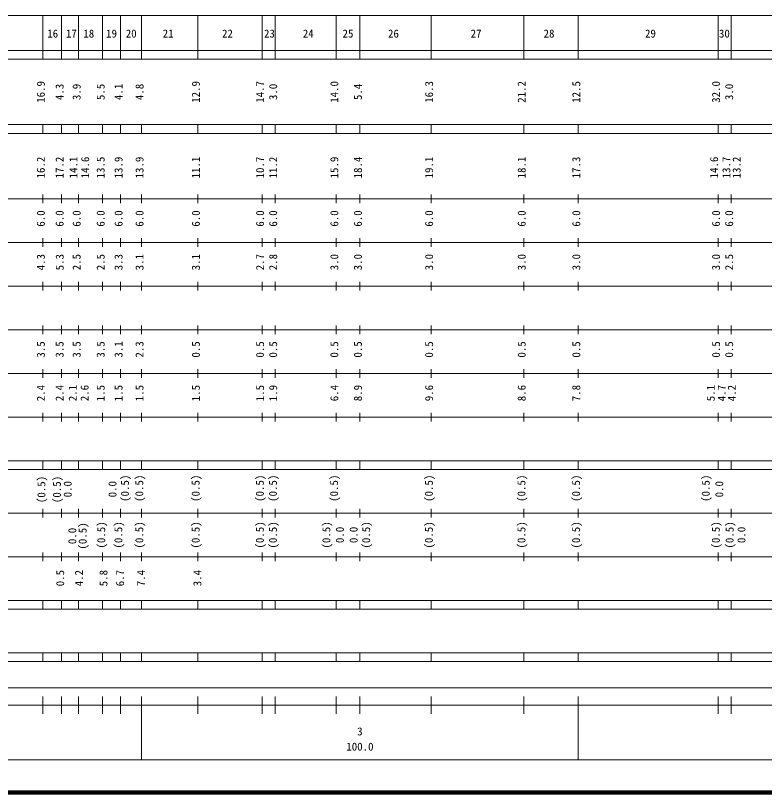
# Model space of a CAD drawing. Units: millimetres on the paper, enlarged 1000 times. Extents: x 40000 to 680000, y 20000 to 380000.
# Drawn here: x 239154 to 410627, y 20000 to 198000 of the extents above; entities that cross this region are included whole.
import ezdxf
from ezdxf.enums import TextEntityAlignment as Align

# ---------------------------------------------------------------- set-up
doc = ezdxf.new("R2010")
doc.units = ezdxf.units.MM
doc.header["$LTSCALE"] = 1000
doc.layers.add('M-TTL', color=2, linetype='Continuous', lineweight=140)
doc.layers.add('M-TTL-BAND', color=7, linetype='Continuous', lineweight=13)
doc.styles.add('ＭＳ ゴシック', font='')
doc.styles.get('ＭＳ ゴシック').set_extended_font_data('MS Gothic')

msp = doc.modelspace()

# ---------------------------------------------------------------- linework, layer by layer
at = {"layer": 'M-TTL'}
msp.add_line((40000, 20000), (680000, 20000), dxfattribs=at)
at = {"layer": 'M-TTL-BAND'}
for p, q in [((68000, 198000), (579000, 198000)), ((245400, 188000), (245400, 198000)), ((249700, 188000), (249700, 198000)), ((253600, 188000), (253600, 198000)), ((259100, 188000), (259100, 198000)), ((263200, 188000), (263200, 198000)), ((268000, 188000), (268000, 198000)), ((280900, 188000), (280900, 198000)), ((295600, 188000), (295600, 198000)), ((298600, 188000), (298600, 198000)), ((312600, 188000), (312600, 198000)), ((318000, 188000), (318000, 198000)), ((334300, 188000), (334300, 198000)), ((355500, 188000), (355500, 198000)), ((368000, 188000), (368000, 198000)), ((400000, 188000), (400000, 198000)), ((403000, 188000), (403000, 198000)), ((40000, 190000), (579000, 190000)), ((40000, 188000), (579000, 188000)), ((40000, 173000), (579000, 173000)), ((245400, 171000), (245400, 173000)), ((249700, 171000), (249700, 173000)), ((253600, 171000), (253600, 173000)), ((259100, 171000), (259100, 173000)), ((263200, 171000), (263200, 173000)), ((268000, 171000), (268000, 173000)), ((280900, 171000), (280900, 173000)), ((295600, 171000), (295600, 173000)), ((298600, 171000), (298600, 173000)), ((312600, 171000), (312600, 173000)), ((318000, 171000), (318000, 173000)), ((334300, 171000), (334300, 173000)), ((355500, 171000), (355500, 173000)), ((368000, 171000), (368000, 173000)), ((400000, 171000), (400000, 173000)), ((403000, 171000), (403000, 173000)), ((40000, 171000), (579000, 171000)), ((245400, 155000), (245400, 157000)), ((249700, 155000), (249700, 157000)), ((253600, 155000), (253600, 157000)), ((259100, 155000), (259100, 157000)), ((263200, 155000), (263200, 157000)), ((268000, 155000), (268000, 157000)), ((280900, 155000), (280900, 157000)), ((295600, 155000), (295600, 157000)), ((298600, 155000), (298600, 157000)), ((312600, 155000), (312600, 157000)), ((318000, 155000), (318000, 157000)), ((334300, 155000), (334300, 157000)), ((355500, 155000), (355500, 157000)), ((368000, 155000), (368000, 157000)), ((400000, 155000), (400000, 157000)), ((403000, 155000), (403000, 157000)), ((40000, 156000), (579000, 156000)), ((46000, 146000), (579000, 146000)), ((245400, 145000), (245400, 147000)), ((249700, 145000), (249700, 147000)), ((253600, 145000), (253600, 147000)), ((259100, 145000), (259100, 147000)), ((263200, 145000), (263200, 147000)), ((268000, 145000), (268000, 147000)), ((280900, 145000), (280900, 147000)), ((295600, 145000), (295600, 147000)), ((298600, 145000), (298600, 147000)), ((312600, 145000), (312600, 147000)), ((318000, 145000), (318000, 147000)), ((334300, 145000), (334300, 147000)), ((355500, 145000), (355500, 147000)), ((368000, 145000), (368000, 147000)), ((400000, 145000), (400000, 147000)), ((403000, 145000), (403000, 147000)), ((52000, 136000), (579000, 136000)), ((245400, 135000), (245400, 137000)), ((249700, 135000), (249700, 137000)), ((253600, 135000), (253600, 137000)), ((259100, 135000), (259100, 137000)), ((263200, 135000), (263200, 137000)), ((268000, 135000), (268000, 137000)), ((280900, 135000), (280900, 137000)), ((295600, 135000), (295600, 137000)), ((298600, 135000), (298600, 137000)), ((312600, 135000), (312600, 137000)), ((318000, 135000), (318000, 137000)), ((334300, 135000), (334300, 137000)), ((355500, 135000), (355500, 137000)), ((368000, 135000), (368000, 137000)), ((400000, 135000), (400000, 137000)), ((403000, 135000), (403000, 137000)), ((245400, 125000), (245400, 127000)), ((249700, 125000), (249700, 127000)), ((253600, 125000), (253600, 127000)), ((259100, 125000), (259100, 127000)), ((263200, 125000), (263200, 127000)), ((268000, 125000), (268000, 127000)), ((280900, 125000), (280900, 127000)), ((295600, 125000), (295600, 127000)), ((298600, 125000), (298600, 127000)), ((312600, 125000), (312600, 127000)), ((318000, 125000), (318000, 127000)), ((334300, 125000), (334300, 127000)), ((355500, 125000), (355500, 127000)), ((368000, 125000), (368000, 127000)), ((400000, 125000), (400000, 127000)), ((403000, 125000), (403000, 127000)), ((46000, 126000), (579000, 126000)), ((52000, 116000), (579000, 116000)), ((245400, 115000), (245400, 117000)), ((249700, 115000), (249700, 117000)), ((253600, 115000), (253600, 117000)), ((259100, 115000), (259100, 117000)), ((263200, 115000), (263200, 117000)), ((268000, 115000), (268000, 117000)), ((280900, 115000), (280900, 117000)), ((295600, 115000), (295600, 117000)), ((298600, 115000), (298600, 117000)), ((312600, 115000), (312600, 117000)), ((318000, 115000), (318000, 117000)), ((334300, 115000), (334300, 117000)), ((355500, 115000), (355500, 117000)), ((368000, 115000), (368000, 117000)), ((400000, 115000), (400000, 117000)), ((403000, 115000), (403000, 117000)), ((245400, 105000), (245400, 107000)), ((249700, 105000), (249700, 107000)), ((253600, 105000), (253600, 107000)), ((259100, 105000), (259100, 107000)), ((263200, 105000), (263200, 107000)), ((268000, 105000), (268000, 107000)), ((280900, 105000), (280900, 107000)), ((295600, 105000), (295600, 107000)), ((298600, 105000), (298600, 107000)), ((312600, 105000), (312600, 107000)), ((318000, 105000), (318000, 107000)), ((334300, 105000), (334300, 107000)), ((355500, 105000), (355500, 107000)), ((368000, 105000), (368000, 107000)), ((400000, 105000), (400000, 107000)), ((403000, 105000), (403000, 107000)), ((46000, 106000), (579000, 106000)), ((40000, 96000), (579000, 96000)), ((245400, 94000), (245400, 96000)), ((249700, 94000), (249700, 96000)), ((253600, 94000), (253600, 96000)), ((259100, 94000), (259100, 96000)), ((263200, 94000), (263200, 96000)), ((268000, 94000), (268000, 96000)), ((280900, 94000), (280900, 96000)), ((295600, 94000), (295600, 96000)), ((298600, 94000), (298600, 96000)), ((312600, 94000), (312600, 96000)), ((318000, 94000), (318000, 96000)), ((334300, 94000), (334300, 96000)), ((355500, 94000), (355500, 96000)), ((368000, 94000), (368000, 96000)), ((400000, 94000), (400000, 96000)), ((403000, 94000), (403000, 96000)), ((40000, 94000), (579000, 94000)), ((49000, 84000), (579000, 84000)), ((245400, 83000), (245400, 85000)), ((249700, 83000), (249700, 85000)), ((253600, 83000), (253600, 85000)), ((259100, 83000), (259100, 85000)), ((263200, 83000), (263200, 85000)), ((268000, 83000), (268000, 85000)), ((280900, 83000), (280900, 85000)), ((295600, 83000), (295600, 85000)), ((298600, 83000), (298600, 85000)), ((312600, 83000), (312600, 85000)), ((318000, 83000), (318000, 85000)), ((334300, 83000), (334300, 85000)), ((355500, 83000), (355500, 85000)), ((368000, 83000), (368000, 85000)), ((400000, 83000), (400000, 85000)), ((403000, 83000), (403000, 85000)), ((245400, 73000), (245400, 75000)), ((249700, 73000), (249700, 75000)), ((253600, 73000), (253600, 75000)), ((259100, 73000), (259100, 75000)), ((263200, 73000), (263200, 75000)), ((268000, 73000), (268000, 75000)), ((280900, 73000), (280900, 75000)), ((295600, 73000), (295600, 75000)), ((298600, 73000), (298600, 75000)), ((312600, 73000), (312600, 75000)), ((318000, 73000), (318000, 75000)), ((334300, 73000), (334300, 75000)), ((355500, 73000), (355500, 75000)), ((368000, 73000), (368000, 75000)), ((400000, 73000), (400000, 75000)), ((403000, 73000), (403000, 75000)), ((40000, 74000), (579000, 74000)), ((40000, 64000), (579000, 64000)), ((245400, 62000), (245400, 64000)), ((249700, 62000), (249700, 64000)), ((253600, 62000), (253600, 64000)), ((259100, 62000), (259100, 64000)), ((263200, 62000), (263200, 64000)), ((268000, 62000), (268000, 64000)), ((280900, 62000), (280900, 64000)), ((295600, 62000), (295600, 64000)), ((298600, 62000), (298600, 64000)), ((312600, 62000), (312600, 64000)), ((318000, 62000), (318000, 64000)), ((334300, 62000), (334300, 64000)), ((355500, 62000), (355500, 64000)), ((368000, 62000), (368000, 64000)), ((400000, 62000), (400000, 64000)), ((403000, 62000), (403000, 64000)), ((40000, 62000), (579000, 62000)), ((40000, 52000), (579000, 52000)), ((245400, 50000), (245400, 52000)), ((249700, 50000), (249700, 52000)), ((253600, 50000), (253600, 52000)), ((259100, 50000), (259100, 52000)), ((263200, 50000), (263200, 52000)), ((268000, 50000), (268000, 52000)), ((280900, 50000), (280900, 52000)), ((295600, 50000), (295600, 52000)), ((298600, 50000), (298600, 52000)), ((312600, 50000), (312600, 52000)), ((318000, 50000), (318000, 52000)), ((334300, 50000), (334300, 52000)), ((355500, 50000), (355500, 52000)), ((368000, 50000), (368000, 52000)), ((400000, 50000), (400000, 52000)), ((403000, 50000), (403000, 52000)), ((40000, 50000), (579000, 50000)), ((159500, 44000), (443500, 44000)), ((245400, 38000), (245400, 42000)), ((249700, 38000), (249700, 42000)), ((253600, 38000), (253600, 42000)), ((259100, 38000), (259100, 42000)), ((263200, 38000), (263200, 42000)), ((268000, 27500), (268000, 42000)), ((280900, 38000), (280900, 42000)), ((295600, 38000), (295600, 42000)), ((298600, 38000), (298600, 42000)), ((312600, 38000), (312600, 42000)), ((318000, 38000), (318000, 42000)), ((334300, 38000), (334300, 42000)), ((355500, 38000), (355500, 42000)), ((368000, 27500), (368000, 42000)), ((400000, 38000), (400000, 42000)), ((403000, 38000), (403000, 42000)), ((40000, 40000), (579000, 40000)), ((68000, 27500), (579000, 27500))]:
    msp.add_line(p, q, dxfattribs=at)

# ---------------------------------------------------------------- texts
at = {"layer": 'M-TTL-BAND', "style": 'ＭＳ ゴシック'}
for s, p in [('16', (247659, 192405)), ('17', (251933, 192405)), ('18', (255926, 192405)), ('19', (261134, 192405)), ('20', (265633, 192405)), ('21', (274088, 192405)), ('22', (287669, 192405)), ('23', (297286, 192405)), ('24', (306163, 192405)), ('25', (315274, 192405)), ('26', (325678, 192405)), ('27', (344603, 192405)), ('28', (361306, 192405)), ('29', (384526, 192405)), ('30', (401454, 192405)), ('3', (318000, 32523)), ('100.0', (318000, 29033))]:
    msp.add_text(s, height=1833, dxfattribs=at).set_placement(p, align=Align.BOTTOM_CENTER)
for s, p in [('16.9', (246400, 180500)), ('4.3', (250700, 180500)), ('3.9', (254600, 180500)), ('5.5', (260100, 180500)), ('4.1', (264200, 180500)), ('4.8', (269000, 180500)), ('12.9', (281900, 180500)), ('14.7', (296600, 180500)), ('3.0', (299600, 180500)), ('14.0', (313600, 180500)), ('5.4', (319000, 180500)), ('16.3', (335300, 180500)), ('21.2', (356500, 180500)), ('12.5', (369000, 180500)), ('32.0', (401000, 180500)), ('3.0', (404000, 180500)), ('16.2', (246400, 163174)), ('17.2', (250700, 163174)), ('14.1', (253867, 163174)), ('14.6', (256549, 163174)), ('11.1', (281900, 163174)), ('11.2', (299600, 163174)), ('18.4', (319000, 163174)), ('19.1', (335300, 163174)), ('18.1', (356500, 163174)), ('14.6', (400552, 163174)), ('13.2', (405724, 163174)), ('13.5', (260100, 163174)), ('13.9', (264200, 163174)), ('13.9', (269000, 163174)), ('10.7', (296600, 163174)), ('15.9', (313600, 163174)), ('17.3', (369000, 163174)), ('13.7', (403364, 163174)), ('6.0', (246400, 151500)), ('6.0', (250700, 151500)), ('6.0', (254600, 151500)), ('6.0', (260100, 151500)), ('6.0', (264200, 151500)), ('6.0', (269000, 151500)), ('6.0', (281900, 151500)), ('6.0', (296600, 151500)), ('6.0', (299600, 151500)), ('6.0', (313600, 151500)), ('6.0', (319000, 151500)), ('6.0', (335300, 151500)), ('6.0', (356500, 151500)), ('6.0', (369000, 151500)), ('6.0', (401000, 151500)), ('6.0', (404000, 151500)), ('4.3', (246400, 141500)), ('5.3', (250724, 141500)), ('2.5', (254600, 141500)), ('2.5', (260100, 141500)), ('3.3', (264200, 141500)), ('3.1', (269000, 141500)), ('3.1', (281900, 141500)), ('2.7', (296600, 141500)), ('2.8', (299600, 141500)), ('3.0', (313600, 141500)), ('3.0', (319000, 141500)), ('3.0', (335300, 141500)), ('3.0', (356500, 141500)), ('3.0', (369000, 141500)), ('3.0', (401000, 141500)), ('2.5', (404000, 141500)), ('3.5', (246400, 121500)), ('3.5', (250700, 121500)), ('3.5', (254600, 121500)), ('3.5', (260100, 121500)), ('3.1', (264200, 121500)), ('2.3', (269000, 121500)), ('0.5', (281900, 121500)), ('0.5', (296600, 121500)), ('0.5', (299600, 121500)), ('0.5', (313600, 121500)), ('0.5', (319000, 121500)), ('0.5', (335300, 121500)), ('0.5', (356500, 121500)), ('0.5', (369000, 121500)), ('0.5', (401000, 121500)), ('0.5', (404000, 121500)), ('2.4', (246400, 111500)), ('2.4', (250700, 111500)), ('2.1', (253700, 111500)), ('2.6', (256426, 111500)), ('1.5', (260100, 111500)), ('1.5', (264200, 111500)), ('1.5', (269000, 111500)), ('1.5', (281900, 111500)), ('1.5', (296600, 111500)), ('1.9', (299600, 111500)), ('6.4', (313600, 111500)), ('8.9', (319000, 111500)), ('9.6', (335300, 111500)), ('8.6', (356500, 111500)), ('7.8', (369000, 111500)), ('5.1', (399794, 111500)), ('4.7', (402300, 111500)), ('4.2', (404618, 111500)), ('(0.5)', (246530, 89412)), ('(0.5)', (250080, 89412)), ('0.0', (252550, 89481)), ('0.0', (262814, 89481)), ('(0.5)', (265664, 89694)), ('(0.5)', (268945, 89694)), ('(0.5)', (281845, 89694)), ('(0.5)', (296545, 89694)), ('(0.5)', (299545, 89694)), ('(0.5)', (313545, 89694)), ('(0.5)', (335245, 89694)), ('(0.5)', (356445, 89694)), ('(0.5)', (368945, 89694)), ('(0.5)', (398632, 89694)), ('0.0', (401742, 89481)), ('0.0', (253600, 78764)), ('(0.5)', (255970, 78764)), ('(0.5)', (260230, 79002)), ('(0.5)', (264145, 79002)), ('(0.5)', (268945, 79002)), ('(0.5)', (281845, 79002)), ('(0.5)', (296545, 79002)), ('(0.5)', (299545, 79002)), ('(0.5)', (311777, 79002)), ('0.0', (314870, 79002)), ('0.0', (318019, 79002)), ('(0.5)', (320887, 79002)), ('(0.5)', (335245, 79002)), ('(0.5)', (356445, 79002)), ('(0.5)', (368945, 79002)), ('(0.5)', (400945, 79002)), ('(0.5)', (404104, 79002)), ('0.0', (406818, 79002)), ('0.5', (250830, 69107)), ('4.2', (255137, 69107)), ('5.8', (260744, 69107)), ('6.7', (264545, 69107)), ('7.4', (269345, 69107)), ('3.4', (282245, 69107))]:
    msp.add_text(s, height=1833, rotation=90, dxfattribs=at).set_placement(p, align=Align.BOTTOM_CENTER)

doc.saveas('drawing.dxf')
